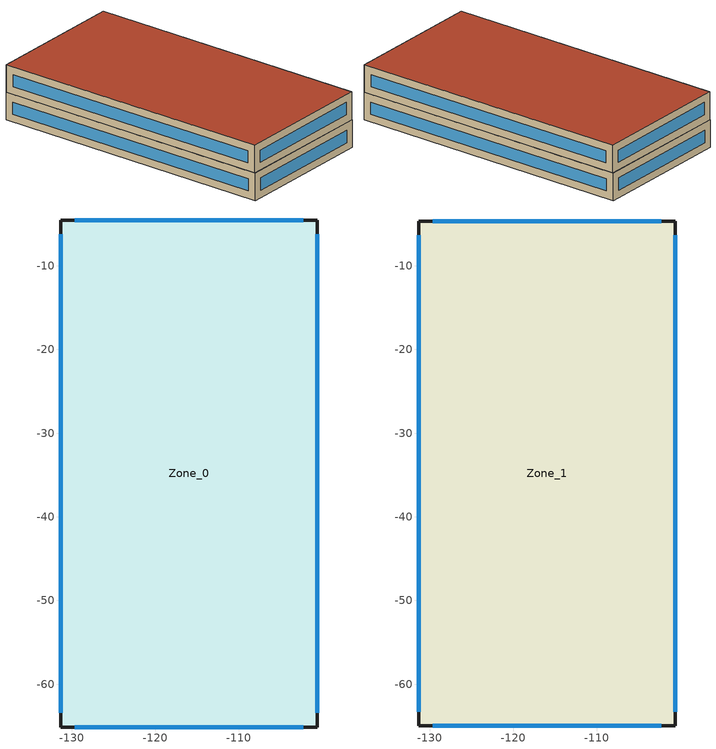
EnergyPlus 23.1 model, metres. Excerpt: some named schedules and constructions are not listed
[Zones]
Zone_0
 floor ground (Zone_0:f4UnderGroundSlabCF): -131.27,-65.12 -131.27,-4.53 -100.67,-4.53 -100.67,-65.12 z0
 wall outside (UVal_0.3_Mass): -131.27,-65.12 -100.67,-65.12 -100.67,-4.53 -131.27,-4.53 -131.27,-65.12 z0:5.9
 window (90.1-2019 Nonresidential CZ 0 Glazing (Operable)): -129.64,-65.12 -102.3,-65.12 / -102.3,-4.53 -129.64,-4.53 z1.63:4.27; -100.67,-63.42 -100.67,-6.23 / -131.27,-6.23 -131.27,-63.42 z1.7:4.2
 roof outside (300mmInsulation 200mmConcrete): -131.27,-65.12 -100.67,-65.12 -100.67,-4.53 -131.27,-4.53 z5.9
Zone_1
 floor outside (90.1-2019 Nonresidential CZ 0 Exterior Floor (Mass)): -131.27,-65 -131.27,-4.65 -100.67,-4.65 -100.67,-65 z5.9
 wall outside (UVal_0.3_Mass): -131.27,-65 -100.67,-65 -100.67,-4.65 -131.27,-4.65 -131.27,-65 z5.9:11.8
 window (90.1-2019 Nonresidential CZ 0 Glazing (Operable)): -129.64,-65 -102.3,-65 / -102.3,-4.65 -129.64,-4.65 z7.53:10.17; -100.67,-63.3 -100.67,-6.35 / -131.27,-6.35 -131.27,-63.3 z7.6:10.1
 roof outside (300mmInsulation 200mmConcrete): -131.27,-65 -100.67,-65 -100.67,-4.65 -131.27,-4.65 z11.8
[Schedule:Week:Daily]
HeatAvail_Zone_1_27; CoolAvail_Zone_1_27; HeatAvail_Zone_0_27; CoolAvail_Zone_0_27: 61eb703e-ba68-4476-b242-7aca2b58d384, bd321290-776a-4145-808b-b9ed94212fec, 2a20a6d1-6bf2-4c69-8e72-2852a7c680d5, b99651e5-f0ad-4677-b1f0-9cade0909013, b4bd31fb-b036-413d-ad1b-00456ee93f75, b542dc70-cec2-4388-81f3-8ea9387f3ec1, 5ed81004-3073-4894-9f03-edee56ca0e20, 61eb703e-ba68-4476-b242-7aca2b58d384, 61eb703e-ba68-4476-b242-7aca2b58d384, 61eb703e-ba68-4476-b242-7aca2b58d384, 61eb703e-ba68-4476-b242-7aca2b58d384, 61eb703e-ba68-4476-b242-7aca2b58d384
HeatAvail_Zone_1_28; CoolAvail_Zone_1_28; HeatAvail_Zone_0_28; CoolAvail_Zone_0_28: 4e0276cf-0a04-4d4f-8e1b-e5bc47686952, c80a1d77-e9e6-4f85-ad41-7fde9841e2b0, 5d2073b3-bb7a-4c82-b766-c02743edfbf0, 15db353d-363b-4907-84b4-de8cb969358c, 21402380-ec6d-4a93-a179-92bede108caf, dd32df04-1602-4787-8862-f33e5a6ba85a, 8fa65ca9-79cb-41e9-89a7-deac690d2b86, 4e0276cf-0a04-4d4f-8e1b-e5bc47686952, 4e0276cf-0a04-4d4f-8e1b-e5bc47686952, 4e0276cf-0a04-4d4f-8e1b-e5bc47686952, 4e0276cf-0a04-4d4f-8e1b-e5bc47686952, 4e0276cf-0a04-4d4f-8e1b-e5bc47686952
HeatAvail_Zone_1_29; CoolAvail_Zone_1_29; HeatAvail_Zone_0_29; CoolAvail_Zone_0_29: d4996f55-96a9-401e-a069-9bf75476e0a8, f37f16c7-4d32-41ef-ae1a-2b3de3924119, bf2b2adf-b3f1-46ff-af2e-c72aaca53aaa, c207538b-7d96-4b7f-afed-1dd1a49c9f91, 21402380-ec6d-4a93-a179-92bede108caf, 21402380-ec6d-4a93-a179-92bede108caf, 9b654ceb-1a6a-46b0-9826-c7e10c98ddd7, d4996f55-96a9-401e-a069-9bf75476e0a8, d4996f55-96a9-401e-a069-9bf75476e0a8, d4996f55-96a9-401e-a069-9bf75476e0a8, d4996f55-96a9-401e-a069-9bf75476e0a8, d4996f55-96a9-401e-a069-9bf75476e0a8
HeatAvail_Zone_1_30; CoolAvail_Zone_1_30; HeatAvail_Zone_0_30; CoolAvail_Zone_0_30: e964a4b4-f72e-4e9f-bea6-b927c97c43f4, fcbfbe47-baeb-4fc9-b309-3c46c3bc6882, bd2ee0ca-9951-4ca9-9f7a-3531d3999e0d, e9fef6dd-116b-4f7b-925d-33ab4039ae07, b957b231-34d5-41f6-a3ab-08984e9a21c3, f8caa7f3-c3f2-4d8f-8e5c-5d57dad3be00, 33bf9287-392d-499c-8aef-b5ccad8fccca, e964a4b4-f72e-4e9f-bea6-b927c97c43f4, e964a4b4-f72e-4e9f-bea6-b927c97c43f4, e964a4b4-f72e-4e9f-bea6-b927c97c43f4, e964a4b4-f72e-4e9f-bea6-b927c97c43f4, e964a4b4-f72e-4e9f-bea6-b927c97c43f4
HeatAvail_Zone_1_31; CoolAvail_Zone_1_31; HeatAvail_Zone_0_31; CoolAvail_Zone_0_31: 57eb1d5b-5625-446a-93a8-15856af84d9d, 55bcddce-a945-4e4e-9d5a-807dde3a2315, bf2b2adf-b3f1-46ff-af2e-c72aaca53aaa, 09e959b5-edf8-4c47-b280-a732e5c6ba5b, 7a06c47f-85d0-4e49-bcd9-c2a39db14cc6, 5ae2e937-79fb-4a6b-b94f-eab8d9d1ff1a, 3befc5e6-6de7-40d4-8527-3490174293f9, 57eb1d5b-5625-446a-93a8-15856af84d9d, 57eb1d5b-5625-446a-93a8-15856af84d9d, 57eb1d5b-5625-446a-93a8-15856af84d9d, 57eb1d5b-5625-446a-93a8-15856af84d9d, 57eb1d5b-5625-446a-93a8-15856af84d9d
HeatAvail_Zone_1_32; CoolAvail_Zone_1_32; HeatAvail_Zone_0_32; CoolAvail_Zone_0_32: 98c5eea1-8e8a-4aae-bb85-24c4411d351c, 96608906-7c0f-419a-b086-756c488ca5a5, 01e0783b-c237-4924-82a1-5411e6303ff0, 51a549bc-ce1d-46d9-b8e1-c8ed39e9fc75, f33051d5-4982-41c3-a60f-1572f37f5c0e, 58f06d4c-562e-4327-b5b2-93a20e3b36b7, b13ff6ad-8f39-4a31-9bff-116252badaf2, 98c5eea1-8e8a-4aae-bb85-24c4411d351c, 98c5eea1-8e8a-4aae-bb85-24c4411d351c, 98c5eea1-8e8a-4aae-bb85-24c4411d351c, 98c5eea1-8e8a-4aae-bb85-24c4411d351c, 98c5eea1-8e8a-4aae-bb85-24c4411d351c
HeatAvail_Zone_1_33; CoolAvail_Zone_1_33; HeatAvail_Zone_0_33; CoolAvail_Zone_0_33: 5a4522f0-d768-4ba0-97a9-4046c3ac5d51, f6b7643f-c308-4743-bb4a-367418f5a1c6, 2c25fa31-202b-4200-b15a-e790937c05ec, 3d213b30-876d-42e3-8247-14a70b7affd5, ce5afc14-a98d-489e-8385-a35b56f61f49, 1c587b25-58a2-4868-b619-0818697bcaa1, 7643bdce-3c05-4625-aabe-c2e98b44c865, 5a4522f0-d768-4ba0-97a9-4046c3ac5d51, 5a4522f0-d768-4ba0-97a9-4046c3ac5d51, 5a4522f0-d768-4ba0-97a9-4046c3ac5d51, 5a4522f0-d768-4ba0-97a9-4046c3ac5d51, 5a4522f0-d768-4ba0-97a9-4046c3ac5d51
HeatAvail_Zone_1_34; CoolAvail_Zone_1_34; HeatAvail_Zone_0_34; CoolAvail_Zone_0_34: 4cf22649-a576-4af7-9c93-67e15cba2ebe, bbb9bf22-e913-4b60-8650-82f15c70af02, 794bae74-e3f3-46e0-931d-fca1b2594fbb, cd8921c3-8c6f-417e-83ae-6275c23e836f, 41441b26-41ec-44b7-a38e-d540f7367a5a, 768b0498-096a-479c-a6d7-219bb64c307e, f252ec94-9bbf-4b0d-9782-182c53e0c04d, 4cf22649-a576-4af7-9c93-67e15cba2ebe, 4cf22649-a576-4af7-9c93-67e15cba2ebe, 4cf22649-a576-4af7-9c93-67e15cba2ebe, 4cf22649-a576-4af7-9c93-67e15cba2ebe, 4cf22649-a576-4af7-9c93-67e15cba2ebe
HeatAvail_Zone_1_35; CoolAvail_Zone_1_35; HeatAvail_Zone_0_35; CoolAvail_Zone_0_35: b3190440-0623-4695-91c6-ea6b5a2b476e, d3d2d1b0-6cad-43bd-9d53-555fc7186c35, 2bfef593-cc67-4360-a8e1-b212a5fcf0d6, dc56419f-8625-4894-80b4-0ff1fa7b8d04, fb58b784-c9dd-476b-92af-e69870520bf6, 366f4317-96c3-40a7-93ef-789c86028159, e5e942c0-7a8d-4ddc-9951-f31947efbea3, b3190440-0623-4695-91c6-ea6b5a2b476e, b3190440-0623-4695-91c6-ea6b5a2b476e, b3190440-0623-4695-91c6-ea6b5a2b476e, b3190440-0623-4695-91c6-ea6b5a2b476e, b3190440-0623-4695-91c6-ea6b5a2b476e
HeatAvail_Zone_1_36; CoolAvail_Zone_1_36; HeatAvail_Zone_0_36; CoolAvail_Zone_0_36: 2e78ff08-6e77-4f41-921c-54f459a4565e, ab2db9b1-854e-42ae-9ced-80de62c95d57, c28ae7f2-4b30-4f3d-87a7-4192bb0f953d, 100b8d54-6514-48f0-ac46-53e1f247d1bc, 2aced588-1085-42bf-a969-373743a0d1b4, 12fc0138-340c-49c9-abaf-287b935eebf6, 864342ad-9712-4c52-9cc7-e664fff0525f, 2e78ff08-6e77-4f41-921c-54f459a4565e, 2e78ff08-6e77-4f41-921c-54f459a4565e, 2e78ff08-6e77-4f41-921c-54f459a4565e, 2e78ff08-6e77-4f41-921c-54f459a4565e, 2e78ff08-6e77-4f41-921c-54f459a4565e
HeatAvail_Zone_1_37; CoolAvail_Zone_1_37; HeatAvail_Zone_0_37; CoolAvail_Zone_0_37: 21402380-ec6d-4a93-a179-92bede108caf, 9985aa22-0f66-4f15-8a65-5ba73851394a, bbb5c578-f72b-4cbc-bda8-bb3078425874, 904ba7f9-9acd-4d9e-943e-ac2c074a8623, fbdbb4f2-6984-467c-b647-7f0534431a4f, b276e8d3-7640-4793-87c6-218ec294c8d2, c0ff18aa-600c-4e77-bf0b-9d67c9607b88, 21402380-ec6d-4a93-a179-92bede108caf, 21402380-ec6d-4a93-a179-92bede108caf, 21402380-ec6d-4a93-a179-92bede108caf, 21402380-ec6d-4a93-a179-92bede108caf, 21402380-ec6d-4a93-a179-92bede108caf
HeatAvail_Zone_1_38; CoolAvail_Zone_1_38; HeatAvail_Zone_0_38; CoolAvail_Zone_0_38: e55a0ef5-649e-4018-b8e1-0e664b4208bb, 473fe0dc-9beb-4563-81c4-cb3931be4d99, 2e78ff08-6e77-4f41-921c-54f459a4565e, e800ab94-41ca-4843-8682-11d0254337b8, b430d3b8-3f48-4a70-8854-912762d77345, 70582ae5-3a75-4a06-98bd-b6f1dbc82521, 54c82da6-d05a-40e2-8e15-be584824188b, e55a0ef5-649e-4018-b8e1-0e664b4208bb, e55a0ef5-649e-4018-b8e1-0e664b4208bb, e55a0ef5-649e-4018-b8e1-0e664b4208bb, e55a0ef5-649e-4018-b8e1-0e664b4208bb, e55a0ef5-649e-4018-b8e1-0e664b4208bb
HeatAvail_Zone_1_39; CoolAvail_Zone_1_39; HeatAvail_Zone_0_39; CoolAvail_Zone_0_39: edb89f22-f56e-41fb-9b1b-39b4056765c8, 48a7427f-091c-4e65-ad20-3b6155b5cad2, 3a9d01d8-0dac-435d-a1d0-b9258e12163a, d2a72b9d-6a86-4081-a162-f4bfc0fab163, be2f08ca-9561-4d11-8f4a-b038ee36f49b, 9ef0cc92-5acf-4828-b2b3-48fdc39b10d2, 21402380-ec6d-4a93-a179-92bede108caf, edb89f22-f56e-41fb-9b1b-39b4056765c8, edb89f22-f56e-41fb-9b1b-39b4056765c8, edb89f22-f56e-41fb-9b1b-39b4056765c8, edb89f22-f56e-41fb-9b1b-39b4056765c8, edb89f22-f56e-41fb-9b1b-39b4056765c8
HeatAvail_Zone_1_40; CoolAvail_Zone_1_40; HeatAvail_Zone_0_40; CoolAvail_Zone_0_40: c207538b-7d96-4b7f-afed-1dd1a49c9f91, 8970c9bc-c46c-4ec2-aa4e-dadec61fc3e8, 8cd002ff-2bc0-4769-889c-d668130110fe, 10c1e672-82b0-4129-8b3c-b0bb2ea08015, 914434ba-90ba-4b04-8940-6135f24385bf, b10fd94b-cbc7-4486-a20e-5c20f764dac3, 882993c9-91d7-4b35-832d-2718ccfc2a43, c207538b-7d96-4b7f-afed-1dd1a49c9f91, c207538b-7d96-4b7f-afed-1dd1a49c9f91, c207538b-7d96-4b7f-afed-1dd1a49c9f91, c207538b-7d96-4b7f-afed-1dd1a49c9f91, c207538b-7d96-4b7f-afed-1dd1a49c9f91
HeatAvail_Zone_1_41; CoolAvail_Zone_1_41; HeatAvail_Zone_0_41; CoolAvail_Zone_0_41: f0e7eb00-018a-474d-b699-e0d838862a9c, 93a79fb7-2eca-453a-9d53-4596bc30972a, 73a55610-4c1c-4e56-b6c6-603c2587f62c, 5205fec3-35c0-4219-9b1d-b85c2a52c54e, 315ce8cd-3fbe-4512-be36-7eff74451ffa, cc64e9f4-1ce0-4930-94e2-ed0a9d693ff6, 40ee67a2-5969-4ac8-9a8e-aa0d61b5607a, f0e7eb00-018a-474d-b699-e0d838862a9c, f0e7eb00-018a-474d-b699-e0d838862a9c, f0e7eb00-018a-474d-b699-e0d838862a9c, f0e7eb00-018a-474d-b699-e0d838862a9c, f0e7eb00-018a-474d-b699-e0d838862a9c
HeatAvail_Zone_1_42; CoolAvail_Zone_1_42; HeatAvail_Zone_0_42; CoolAvail_Zone_0_42: 2ea882e4-9047-4056-9189-79544c313fbc, a1e2a58f-a81b-466f-b53e-054a5e801ed8, d312d216-0233-416f-94e9-8d18ee355cbd, 12202751-4722-4a76-a244-2994a9a29e0c, 93b553fc-4ec8-4c57-af31-06cca7d7059d, 2b61e627-f4b0-4b9e-9b9c-a6074be494b4, d29a925e-ad71-4281-bf23-f2fd26fad84c, 2ea882e4-9047-4056-9189-79544c313fbc, 2ea882e4-9047-4056-9189-79544c313fbc, 2ea882e4-9047-4056-9189-79544c313fbc, 2ea882e4-9047-4056-9189-79544c313fbc, 2ea882e4-9047-4056-9189-79544c313fbc
HeatAvail_Zone_1_43; CoolAvail_Zone_1_43; HeatAvail_Zone_0_43; CoolAvail_Zone_0_43: 1d3aeee5-b372-4d42-a4d3-c6428566e2b3, e9b9ef89-53a5-4907-82ef-accec19a9927, b0b28c0d-a36c-4427-8afd-8931b32ebfd7, 8a1dabed-5d79-4a62-95b6-c706619cf0ad, d447d4c4-9c9a-46da-b4e7-319fb278ab8f, c943ef9b-0311-461d-b8b8-68f78f947bd8, 8cb71574-5f2a-4c51-a77f-81b23741a8af, 1d3aeee5-b372-4d42-a4d3-c6428566e2b3, 1d3aeee5-b372-4d42-a4d3-c6428566e2b3, 1d3aeee5-b372-4d42-a4d3-c6428566e2b3, 1d3aeee5-b372-4d42-a4d3-c6428566e2b3, 1d3aeee5-b372-4d42-a4d3-c6428566e2b3
HeatAvail_Zone_1_44; CoolAvail_Zone_1_44; HeatAvail_Zone_0_44; CoolAvail_Zone_0_44: 66471b44-6c45-4d8f-b46b-f2aa9f75e2bb, cf54764f-7d11-447f-95cf-782e85ac78d1, 17ed3e00-c493-49aa-aab3-252cd2f400a8, f1a0ee35-a30a-4707-9957-27eebe8201e9, 45832986-1273-439b-80fd-109526cae3e9, d491ce68-22bb-4626-9b2a-1b9de6f00bdd, 17ab4d8b-cd04-4d62-9cb2-02a73960344a, 66471b44-6c45-4d8f-b46b-f2aa9f75e2bb, 66471b44-6c45-4d8f-b46b-f2aa9f75e2bb, 66471b44-6c45-4d8f-b46b-f2aa9f75e2bb, 66471b44-6c45-4d8f-b46b-f2aa9f75e2bb, 66471b44-6c45-4d8f-b46b-f2aa9f75e2bb
HeatAvail_Zone_1_45; CoolAvail_Zone_1_45; HeatAvail_Zone_0_45; CoolAvail_Zone_0_45: 94944fd0-a66a-443a-b4c8-c876c93b0612, fcbfbe47-baeb-4fc9-b309-3c46c3bc6882, 8d298806-656d-44ce-8061-c631681bca3e, 3e4875e7-699f-42a2-911b-51a7c48737f3, 3a9d01d8-0dac-435d-a1d0-b9258e12163a, d0eef5d9-5406-4dd1-a10a-297409097913, 94944fd0-a66a-443a-b4c8-c876c93b0612, 94944fd0-a66a-443a-b4c8-c876c93b0612, 94944fd0-a66a-443a-b4c8-c876c93b0612, 94944fd0-a66a-443a-b4c8-c876c93b0612, 94944fd0-a66a-443a-b4c8-c876c93b0612, 94944fd0-a66a-443a-b4c8-c876c93b0612
HeatAvail_Zone_1_46; CoolAvail_Zone_1_46; HeatAvail_Zone_0_46; CoolAvail_Zone_0_46: ecd94be8-1e13-4a4a-8782-91b3ba921145, a1e2a58f-a81b-466f-b53e-054a5e801ed8, 89170863-b1a2-4261-b257-5bf6cf8d7db6, 9816c449-5369-42cf-97f9-d312b9e8a208, 4c21dd84-0ede-48a4-8c54-8d2728c300de, f35eef9e-fa1d-479e-a141-d53360da748a, a5213d72-2475-44ce-a41d-c89cadbd13ae, ecd94be8-1e13-4a4a-8782-91b3ba921145, ecd94be8-1e13-4a4a-8782-91b3ba921145, ecd94be8-1e13-4a4a-8782-91b3ba921145, ecd94be8-1e13-4a4a-8782-91b3ba921145, ecd94be8-1e13-4a4a-8782-91b3ba921145
HeatAvail_Zone_1_47; CoolAvail_Zone_1_47; HeatAvail_Zone_0_47; CoolAvail_Zone_0_47: 7d30a0e9-a3ad-4cb3-b1ef-ee7cced0eb13, 2bb297b9-4ce7-4a5b-8407-2d50eb3447c4, 6295c6f8-00e0-4dd0-9144-7052bff5e8a6, 1934ac0d-595e-4095-8535-78a1f1dffa92, a3178625-a602-4344-85c7-20871c9c8f16, f266b7e2-9fae-4741-8731-fd3593ed91bb, ec4d63a1-34b6-4f05-810c-bfb1e5f31a87, 7d30a0e9-a3ad-4cb3-b1ef-ee7cced0eb13, 7d30a0e9-a3ad-4cb3-b1ef-ee7cced0eb13, 7d30a0e9-a3ad-4cb3-b1ef-ee7cced0eb13, 7d30a0e9-a3ad-4cb3-b1ef-ee7cced0eb13, 7d30a0e9-a3ad-4cb3-b1ef-ee7cced0eb13
HeatAvail_Zone_1_48; CoolAvail_Zone_1_48; HeatAvail_Zone_0_48; CoolAvail_Zone_0_48: 2aa70bff-2909-447c-9695-63a1984282a1, 43dd6c7e-4145-48e5-871a-a7ed43038017, 1b194081-b675-498c-9c91-650b6491ad6a, 1ae9363f-62fd-4115-a0fc-bc82b011dd7e, 384ee710-1e99-4cbe-a022-9ffd38480db7, a2838269-f910-4373-b422-53eccdba6ecb, 8bc5cc83-2271-41b3-9e03-3d731cecd335, 2aa70bff-2909-447c-9695-63a1984282a1, 2aa70bff-2909-447c-9695-63a1984282a1, 2aa70bff-2909-447c-9695-63a1984282a1, 2aa70bff-2909-447c-9695-63a1984282a1, 2aa70bff-2909-447c-9695-63a1984282a1
HeatAvail_Zone_1_49; CoolAvail_Zone_1_49; HeatAvail_Zone_0_49; CoolAvail_Zone_0_49: 31c7ca25-b936-4cbd-a7f6-5fa944a6810c, a52f1572-6acc-4ebb-9af5-f68a33eee5c0, c1bde433-e0bf-429d-b453-de20bdc46dd7, 057e8af3-e796-42dc-8dde-085d98c76f51, 31926f47-f94b-4361-b14f-7d9f89a780ba, 5f919b1b-17c3-47d3-aacd-f9838e9e2ab1, 05603df4-648c-4412-82e9-a19ea34dbe16, 31c7ca25-b936-4cbd-a7f6-5fa944a6810c, 31c7ca25-b936-4cbd-a7f6-5fa944a6810c, 31c7ca25-b936-4cbd-a7f6-5fa944a6810c, 31c7ca25-b936-4cbd-a7f6-5fa944a6810c, 31c7ca25-b936-4cbd-a7f6-5fa944a6810c
HeatAvail_Zone_1_50; CoolAvail_Zone_1_50; HeatAvail_Zone_0_50; CoolAvail_Zone_0_50: be4e106f-d53b-440e-9316-30b010413477, 8cd002ff-2bc0-4769-889c-d668130110fe, 6e9ddf68-eb8a-4fff-8162-6ac70cec7ccb, 1e392175-3d7a-4bb2-92ef-63849a1a0673, 1be587fc-7ced-48a2-af97-e34a9269794d, e91bc6d7-9102-4c2e-a5c1-6102553c0a72, bd1e94ba-2aa9-48da-8ac3-ac6fd8a21787, be4e106f-d53b-440e-9316-30b010413477, be4e106f-d53b-440e-9316-30b010413477, be4e106f-d53b-440e-9316-30b010413477, be4e106f-d53b-440e-9316-30b010413477, be4e106f-d53b-440e-9316-30b010413477
HeatAvail_Zone_1_51; CoolAvail_Zone_1_51; HeatAvail_Zone_0_51; CoolAvail_Zone_0_51: 3c0c3aa7-e9f7-47d2-869b-5d17a47c10e8, 7e1cf8b0-8f8b-4207-a1d7-bb3dc08710eb, b4c35fe1-fd44-419f-b841-2dd7f6e1002b, c43ec9a7-1864-4ac8-bc7d-8a1948553f00, be9537a3-1d78-4e9b-a71a-40225f6801d8, 0bfca676-454d-43e8-a325-d6403f6a3fcc, 5ae2e937-79fb-4a6b-b94f-eab8d9d1ff1a, 3c0c3aa7-e9f7-47d2-869b-5d17a47c10e8, 3c0c3aa7-e9f7-47d2-869b-5d17a47c10e8, 3c0c3aa7-e9f7-47d2-869b-5d17a47c10e8, 3c0c3aa7-e9f7-47d2-869b-5d17a47c10e8, 3c0c3aa7-e9f7-47d2-869b-5d17a47c10e8
HeatAvail_Zone_1_52; CoolAvail_Zone_1_52; HeatAvail_Zone_0_52; CoolAvail_Zone_0_52: 1ac9be14-9e29-4125-96f4-b1820fadcb10, 1ac9be14-9e29-4125-96f4-b1820fadcb10, 1ac9be14-9e29-4125-96f4-b1820fadcb10, 1ac9be14-9e29-4125-96f4-b1820fadcb10, 1ac9be14-9e29-4125-96f4-b1820fadcb10, 1ac9be14-9e29-4125-96f4-b1820fadcb10, 1ac9be14-9e29-4125-96f4-b1820fadcb10, 1ac9be14-9e29-4125-96f4-b1820fadcb10, 1ac9be14-9e29-4125-96f4-b1820fadcb10, 1ac9be14-9e29-4125-96f4-b1820fadcb10, 1ac9be14-9e29-4125-96f4-b1820fadcb10, 1ac9be14-9e29-4125-96f4-b1820fadcb10
CoolAvail_Zone_1_0; HeatAvail_Zone_0_0; CoolAvail_Zone_0_0: 94326b0b-e753-46ec-8587-d5071d3102f8, b276e8d3-7640-4793-87c6-218ec294c8d2, 36c5cbdc-915c-488c-9dc5-a3098ac12a2a, c5201b0a-d148-443d-b617-7115ebed8b0b, 092fffa2-b55e-4390-93ac-90ff192ae282, 9bf174c9-b2b7-47db-8b1d-9e0f970024cb, f0ed122c-6aa8-4481-a1d4-cc2a37238b6c, 94326b0b-e753-46ec-8587-d5071d3102f8, 94326b0b-e753-46ec-8587-d5071d3102f8, 94326b0b-e753-46ec-8587-d5071d3102f8, 94326b0b-e753-46ec-8587-d5071d3102f8, 94326b0b-e753-46ec-8587-d5071d3102f8
CoolAvail_Zone_1_1; HeatAvail_Zone_0_1; CoolAvail_Zone_0_1: 2bfef593-cc67-4360-a8e1-b212a5fcf0d6, 4b271065-3acd-4083-bb09-3c1aec65a236, f88ce56c-c6a9-4a01-b05c-d64a6f0bf401, 7bc8e15e-6da3-4164-b646-c4ecd8421dd7, 8c54acc2-ee44-4a92-a93c-15159af0c353, de1658ab-5617-4bad-af55-209c5b47bbb2, f35197d8-9899-4cfd-85e7-bf3f30e201c3, 2bfef593-cc67-4360-a8e1-b212a5fcf0d6, 2bfef593-cc67-4360-a8e1-b212a5fcf0d6, 2bfef593-cc67-4360-a8e1-b212a5fcf0d6, 2bfef593-cc67-4360-a8e1-b212a5fcf0d6, 2bfef593-cc67-4360-a8e1-b212a5fcf0d6
CoolAvail_Zone_1_2; HeatAvail_Zone_0_2; CoolAvail_Zone_0_2: 2fc3ba6b-a806-4cf9-b4d7-eb745a412891, dbb1fa8a-bb68-43c7-886d-6a87807f957c, 8c54acc2-ee44-4a92-a93c-15159af0c353, 7865c541-41a7-463a-bcc4-17295951c790, b276e8d3-7640-4793-87c6-218ec294c8d2, 46b70222-fa77-4829-a1ba-607d09006c20, ff0ae93f-c5e8-42b6-8326-70b6d5a49845, 2fc3ba6b-a806-4cf9-b4d7-eb745a412891, 2fc3ba6b-a806-4cf9-b4d7-eb745a412891, 2fc3ba6b-a806-4cf9-b4d7-eb745a412891, 2fc3ba6b-a806-4cf9-b4d7-eb745a412891, 2fc3ba6b-a806-4cf9-b4d7-eb745a412891
CoolAvail_Zone_1_3; HeatAvail_Zone_0_3; CoolAvail_Zone_0_3: e5a4cae0-e69d-494c-934d-ac1e48f96493, aafab244-cc3d-4434-9048-e0e7d17e2167, 147a6e2e-91fc-4257-be5a-1dc1785a8981, 7a788d43-8587-4e0c-8753-1b0f6dcd52a8, 717b94a2-922d-47ad-b49e-75063daf0509, 94326b0b-e753-46ec-8587-d5071d3102f8, d19e05ab-0364-43a1-90a1-881fdc209ba2, e5a4cae0-e69d-494c-934d-ac1e48f96493, e5a4cae0-e69d-494c-934d-ac1e48f96493, e5a4cae0-e69d-494c-934d-ac1e48f96493, e5a4cae0-e69d-494c-934d-ac1e48f96493, e5a4cae0-e69d-494c-934d-ac1e48f96493
CoolAvail_Zone_1_4; HeatAvail_Zone_0_4; CoolAvail_Zone_0_4: 8de62a03-6a5b-48a9-965d-5705f068b7a5, 9a8605db-632c-4a51-8347-54c6ec2c458c, 54838944-3d61-4fd4-80f1-3ff8ad5851f9, 671c19c0-654e-495f-bac0-32696213b095, 25c2332f-2f92-4f69-a1b7-bad2323be407, 38070448-863c-4cde-a217-3b15a8f005f2, 9a8605db-632c-4a51-8347-54c6ec2c458c, 8de62a03-6a5b-48a9-965d-5705f068b7a5, 8de62a03-6a5b-48a9-965d-5705f068b7a5, 8de62a03-6a5b-48a9-965d-5705f068b7a5, 8de62a03-6a5b-48a9-965d-5705f068b7a5, 8de62a03-6a5b-48a9-965d-5705f068b7a5
CoolAvail_Zone_1_5; HeatAvail_Zone_0_5; CoolAvail_Zone_0_5: 5891fbc1-9382-4c82-8ced-c68a6f928bb3, 1bba5472-b911-4c60-8450-22d6440c14f4, f3c4cf78-a423-46c2-87a7-15901a585342, f7451280-f8c4-4f12-9644-ffe445ac431d, 5119eb40-56a0-4cc4-a684-8aa4abddc486, 63f1ddc5-0509-4089-b1d0-3145cdccac99, 591a6e95-40e5-46ff-8732-f3c38e13c433, 5891fbc1-9382-4c82-8ced-c68a6f928bb3, 5891fbc1-9382-4c82-8ced-c68a6f928bb3, 5891fbc1-9382-4c82-8ced-c68a6f928bb3, 5891fbc1-9382-4c82-8ced-c68a6f928bb3, 5891fbc1-9382-4c82-8ced-c68a6f928bb3
CoolAvail_Zone_1_6; HeatAvail_Zone_0_6; CoolAvail_Zone_0_6: 1439b080-0b36-461f-9105-4295e44a8e19, 2100ba9d-fed6-4885-b71b-332eea0f5549, 17f930c9-088f-448e-902f-6c67dbfdd32a, 3a72e345-445f-47f5-829a-3cc90157ce4c, 5a99473d-12dd-44a8-8c30-06f4b05756a6, a25bc609-20ee-4651-8b65-7bfa1d922268, fb58b784-c9dd-476b-92af-e69870520bf6, 1439b080-0b36-461f-9105-4295e44a8e19, 1439b080-0b36-461f-9105-4295e44a8e19, 1439b080-0b36-461f-9105-4295e44a8e19, 1439b080-0b36-461f-9105-4295e44a8e19, 1439b080-0b36-461f-9105-4295e44a8e19
CoolAvail_Zone_1_7; HeatAvail_Zone_0_7; CoolAvail_Zone_0_7: 0fa2107d-ff90-49b1-a128-bc3f4d9f47a8, ae88acf3-61b7-4b46-ba1d-c424c4df183f, 392fe133-efca-43ee-82f4-57d9f76705f5, 5ef73e36-9413-4e5f-9709-f86856769791, 0be3cceb-b31b-4422-8862-3201f527820e, 4ae7c964-8863-4222-a4be-df06ad91d6b2, 1fa278f4-ae2e-4659-b47f-b0ac0bd74f61, 0fa2107d-ff90-49b1-a128-bc3f4d9f47a8, 0fa2107d-ff90-49b1-a128-bc3f4d9f47a8, 0fa2107d-ff90-49b1-a128-bc3f4d9f47a8, 0fa2107d-ff90-49b1-a128-bc3f4d9f47a8, 0fa2107d-ff90-49b1-a128-bc3f4d9f47a8
CoolAvail_Zone_1_8; HeatAvail_Zone_0_8; CoolAvail_Zone_0_8: 4ff83825-a548-4c3f-b2dc-e622ef0bc700, 37a11092-30a9-4b1e-b826-106bc6bdf452, a88d9473-dc1f-458f-898d-2562cd0cafca, bb6c79a2-c81c-470d-8054-4dd282d43851, a179b2f3-22c1-417d-b5ea-3338ed9e3c62, 973d66d8-9fc1-4f49-adbd-6d00754f1a1c, fcbfbe47-baeb-4fc9-b309-3c46c3bc6882, 4ff83825-a548-4c3f-b2dc-e622ef0bc700, 4ff83825-a548-4c3f-b2dc-e622ef0bc700, 4ff83825-a548-4c3f-b2dc-e622ef0bc700, 4ff83825-a548-4c3f-b2dc-e622ef0bc700, 4ff83825-a548-4c3f-b2dc-e622ef0bc700
CoolAvail_Zone_1_9; HeatAvail_Zone_0_9; CoolAvail_Zone_0_9: b9e14943-dd6d-4a76-9e37-1bdb2f623179, 7effa035-0a75-4764-8af9-d9ec3c7cd467, fcbfbe47-baeb-4fc9-b309-3c46c3bc6882, c4a06672-bc92-42d2-ad50-8100f76e485f, 13b70014-b4c7-4590-a625-9b465b0c848b, 36c19ae7-73fd-4e9a-ac0d-5d58dc330560, 29e6f4ac-8990-40ad-9fae-0fbe2fef074c, b9e14943-dd6d-4a76-9e37-1bdb2f623179, b9e14943-dd6d-4a76-9e37-1bdb2f623179, b9e14943-dd6d-4a76-9e37-1bdb2f623179, b9e14943-dd6d-4a76-9e37-1bdb2f623179, b9e14943-dd6d-4a76-9e37-1bdb2f623179
CoolAvail_Zone_1_10; HeatAvail_Zone_0_10; CoolAvail_Zone_0_10: 4a155135-99ae-44f0-b6b2-6d20b58f0e98, fcbfbe47-baeb-4fc9-b309-3c46c3bc6882, 29db2e23-ce46-4bc9-a032-d69e88dcf811, 9b5b691b-4be3-416a-9210-fc0989cd35d7, b4074b59-447f-4a81-a37b-eb977bb2d080, c627f348-fc5e-4044-84af-3390c70a03c0, 950672b2-bd5f-41f3-9ff8-fe8acfdd7aa4, 4a155135-99ae-44f0-b6b2-6d20b58f0e98, 4a155135-99ae-44f0-b6b2-6d20b58f0e98, 4a155135-99ae-44f0-b6b2-6d20b58f0e98, 4a155135-99ae-44f0-b6b2-6d20b58f0e98, 4a155135-99ae-44f0-b6b2-6d20b58f0e98
CoolAvail_Zone_1_11; HeatAvail_Zone_0_11; CoolAvail_Zone_0_11: fcbfbe47-baeb-4fc9-b309-3c46c3bc6882, 2c5a9473-ce2c-4559-af04-598747bd4858, 48d3d014-4003-414c-8eda-45559037cdf9, a67301e1-9cf6-4fe2-bb83-2e20da2df590, f8219b60-ce65-4b21-a550-994231b682d6, 042cfff4-534c-4e96-83b3-1d5af4c3fc2b, b0819b12-4192-4b10-b5c4-d1d051452248, fcbfbe47-baeb-4fc9-b309-3c46c3bc6882, fcbfbe47-baeb-4fc9-b309-3c46c3bc6882, fcbfbe47-baeb-4fc9-b309-3c46c3bc6882, fcbfbe47-baeb-4fc9-b309-3c46c3bc6882, fcbfbe47-baeb-4fc9-b309-3c46c3bc6882
CoolAvail_Zone_1_12; HeatAvail_Zone_0_12; CoolAvail_Zone_0_12: 4574fc6c-8409-4d75-a1c3-40d55a5a6039, 33e262f6-b64c-4fab-b831-f4565201c281, f972da9c-461f-423a-af52-ebffe857dfde, 4718004a-33f3-414c-a823-7176aef64cfe, 7a82904b-db9d-46fd-b31f-40c74168cebe, 2ecd9341-f28f-4c41-90a7-30b48b51657f, fb399bd9-564e-4081-b034-4adfb8d9aa13, 4574fc6c-8409-4d75-a1c3-40d55a5a6039, 4574fc6c-8409-4d75-a1c3-40d55a5a6039, 4574fc6c-8409-4d75-a1c3-40d55a5a6039, 4574fc6c-8409-4d75-a1c3-40d55a5a6039, 4574fc6c-8409-4d75-a1c3-40d55a5a6039
CoolAvail_Zone_1_13; HeatAvail_Zone_0_13; CoolAvail_Zone_0_13: 170e0941-8498-4003-9e69-ca96a169aba0, 3d430eae-8ccd-4b28-bdf1-72b096c1cd03, e43be171-2665-450e-bb5d-c0dec6c536d5, 723db8bf-a2ab-49c4-9b2c-28c365e0f04e, 7ced9fac-55b1-4a6b-8974-de4dd4a4c4d9, 8fb087a4-8b4e-4b02-b6cb-ea4036deb5dd, dec22c12-a087-4f9e-ae2f-3eab239de7e1, 170e0941-8498-4003-9e69-ca96a169aba0, 170e0941-8498-4003-9e69-ca96a169aba0, 170e0941-8498-4003-9e69-ca96a169aba0, 170e0941-8498-4003-9e69-ca96a169aba0, 170e0941-8498-4003-9e69-ca96a169aba0
CoolAvail_Zone_1_14; HeatAvail_Zone_0_14; CoolAvail_Zone_0_14: 2f1763a6-4a6d-434f-a52e-4c58688747b0, 7b451637-1992-4db0-8716-d876325bd2b4, 51a4f698-d929-4743-b50a-b4a4ca068962, cb2f419b-adbe-44cd-be38-96b18077e22a, 9fd69932-6fd1-4f70-b2cc-64b68b0158b0, fc319cb4-87d1-40bc-a5b8-70c2b7c7418f, 150c854a-a6e5-4fb0-a005-40cc77592f1c, 2f1763a6-4a6d-434f-a52e-4c58688747b0, 2f1763a6-4a6d-434f-a52e-4c58688747b0, 2f1763a6-4a6d-434f-a52e-4c58688747b0, 2f1763a6-4a6d-434f-a52e-4c58688747b0, 2f1763a6-4a6d-434f-a52e-4c58688747b0
CoolAvail_Zone_1_15; HeatAvail_Zone_0_15; CoolAvail_Zone_0_15: cff02971-6f2d-49c9-a30d-56005ab2110b, 072ec272-e004-4921-a49c-dd2e95a3f717, 1a38e8af-dded-4012-8f70-118d08704009, 8e51657b-694b-4b19-b95b-26eed582a6b3, 62366983-bcaa-415b-a3af-86d6ff915b84, f2ca1fd9-2f5d-4e1f-80ce-c942eb044611, 71439fa3-dbe9-4d9e-a407-c3f13f1ec373, cff02971-6f2d-49c9-a30d-56005ab2110b, cff02971-6f2d-49c9-a30d-56005ab2110b, cff02971-6f2d-49c9-a30d-56005ab2110b, cff02971-6f2d-49c9-a30d-56005ab2110b, cff02971-6f2d-49c9-a30d-56005ab2110b
CoolAvail_Zone_1_16; HeatAvail_Zone_0_16; CoolAvail_Zone_0_16: a7a0db01-f2be-438a-a567-a1237ff6ed01, 80481f41-ed8b-484c-8226-22b0beb6697e, 5c436550-9760-4d00-befd-1c05a93c8618, d7390004-e366-4a99-86ad-01393aba1f43, 08f8807f-3d59-4632-b844-3761c02aa0dc, b8db7871-ab72-4769-afb0-3af7deb14f3a, 916a75b3-45e0-4e1b-aba9-a096b23bb994, a7a0db01-f2be-438a-a567-a1237ff6ed01, a7a0db01-f2be-438a-a567-a1237ff6ed01, a7a0db01-f2be-438a-a567-a1237ff6ed01, a7a0db01-f2be-438a-a567-a1237ff6ed01, a7a0db01-f2be-438a-a567-a1237ff6ed01
CoolAvail_Zone_1_17; HeatAvail_Zone_0_17; CoolAvail_Zone_0_17: 1d990789-8d3c-475f-a942-7f26d829ad46, f03c36e7-7187-4a0f-9a44-3e652654c420, 8e88d644-4263-406d-85e2-914cdd7bdf29, 21402380-ec6d-4a93-a179-92bede108caf, e4520d32-4cf0-41ce-a492-f0f8dd503176, 69a75157-b1a6-4c3d-b552-440a7c701223, e58b29f6-e3c9-444e-b085-ea282b1b3f7c, 1d990789-8d3c-475f-a942-7f26d829ad46, 1d990789-8d3c-475f-a942-7f26d829ad46, 1d990789-8d3c-475f-a942-7f26d829ad46, 1d990789-8d3c-475f-a942-7f26d829ad46, 1d990789-8d3c-475f-a942-7f26d829ad46
CoolAvail_Zone_1_18; HeatAvail_Zone_0_18; CoolAvail_Zone_0_18: c54aca93-d823-4121-bb35-713edbb8a5dc, 15c82e95-de0e-4c6c-ac40-5e0077b455ea, 939f1de9-2b05-4555-a91d-30511df1464a, c54aca93-d823-4121-bb35-713edbb8a5dc, 45958caa-04da-45d8-9580-b849571baec0, 1641b7ac-ad47-4399-a06b-8410761371a4, 5a5a397b-3d11-4142-a827-b2fe9cf8cf3a, c54aca93-d823-4121-bb35-713edbb8a5dc, c54aca93-d823-4121-bb35-713edbb8a5dc, c54aca93-d823-4121-bb35-713edbb8a5dc, c54aca93-d823-4121-bb35-713edbb8a5dc, c54aca93-d823-4121-bb35-713edbb8a5dc
CoolAvail_Zone_1_19; HeatAvail_Zone_0_19; CoolAvail_Zone_0_19: dbd6431c-be1a-44ea-89b4-985bec522dd6, f76ca8a3-006e-4138-9ac4-4c715806e769, 9565b66e-11e1-4863-b226-520ad8398f8e, f75099c2-f013-49e9-b218-48e1952437d3, c23698c5-678d-4f06-9681-70b6b1bdbe21, c82cffa1-4485-4084-a83e-62f0ed69bb71, 88fe6514-130d-48e6-aa38-d7640d225c6f, dbd6431c-be1a-44ea-89b4-985bec522dd6, dbd6431c-be1a-44ea-89b4-985bec522dd6, dbd6431c-be1a-44ea-89b4-985bec522dd6, dbd6431c-be1a-44ea-89b4-985bec522dd6, dbd6431c-be1a-44ea-89b4-985bec522dd6
CoolAvail_Zone_1_20; HeatAvail_Zone_0_20; CoolAvail_Zone_0_20: ab2db9b1-854e-42ae-9ced-80de62c95d57, 535860e9-3e97-4c42-ad68-fdc7283cd094, dbd6431c-be1a-44ea-89b4-985bec522dd6, 55bcddce-a945-4e4e-9d5a-807dde3a2315, 0a0248e8-2528-4778-bbbb-d8990f33c84d, 4fb9a225-1a6e-4af5-b9b8-594365d9bff6, a4395ba3-6088-4007-96d2-b9afb50bdbdb, ab2db9b1-854e-42ae-9ced-80de62c95d57, ab2db9b1-854e-42ae-9ced-80de62c95d57, ab2db9b1-854e-42ae-9ced-80de62c95d57, ab2db9b1-854e-42ae-9ced-80de62c95d57, ab2db9b1-854e-42ae-9ced-80de62c95d57
CoolAvail_Zone_1_21; HeatAvail_Zone_0_21; CoolAvail_Zone_0_21: 8fa65ca9-79cb-41e9-89a7-deac690d2b86, 1bba5472-b911-4c60-8450-22d6440c14f4, 1c587b25-58a2-4868-b619-0818697bcaa1, 5fd8f2b0-1fa8-4ed1-b82c-2d0329635e24, 51358d9b-0831-408f-b3be-1ed2e52e4220, f6953a6c-3a21-48aa-8ea6-3e6d34b01d63, d358063c-2fac-4ca8-80a0-afc0651c45a2, 8fa65ca9-79cb-41e9-89a7-deac690d2b86, 8fa65ca9-79cb-41e9-89a7-deac690d2b86, 8fa65ca9-79cb-41e9-89a7-deac690d2b86, 8fa65ca9-79cb-41e9-89a7-deac690d2b86, 8fa65ca9-79cb-41e9-89a7-deac690d2b86
CoolAvail_Zone_1_22; HeatAvail_Zone_0_22; CoolAvail_Zone_0_22: 341d39e0-cdf4-497b-b32b-538d90c4fe1c, 661990f1-34ce-40c4-b955-75d13d444842, 6591228c-dcdb-4a3f-88a8-88575264b39b, ebdd903e-ed47-434c-afdd-3852d27020cb, b519eaa2-9822-4200-ac7b-11ab664b1ca5, 63939282-7614-461b-850a-2587bb42cad3, 2925e3ba-f3d2-43cd-b5c5-b099c5365116, 341d39e0-cdf4-497b-b32b-538d90c4fe1c, 341d39e0-cdf4-497b-b32b-538d90c4fe1c, 341d39e0-cdf4-497b-b32b-538d90c4fe1c, 341d39e0-cdf4-497b-b32b-538d90c4fe1c, 341d39e0-cdf4-497b-b32b-538d90c4fe1c
CoolAvail_Zone_1_23; HeatAvail_Zone_0_23; CoolAvail_Zone_0_23: f7f07d5e-fe51-4c66-acb3-c1f1cf9451f6, e1db448b-f172-4160-92e2-9c67228802c0, 375c7436-acc6-4317-805f-485b56b6dd60, c14110b3-700a-4ea7-88be-9759018b45a1, b897e7a2-f64f-4978-8cad-9d91c33e68fb, e7c9cde8-22b4-4e65-b71f-4a04bcb2aaf2, 9455dda6-d7af-47a9-9f2a-9d1b275d59ba, f7f07d5e-fe51-4c66-acb3-c1f1cf9451f6, f7f07d5e-fe51-4c66-acb3-c1f1cf9451f6, f7f07d5e-fe51-4c66-acb3-c1f1cf9451f6, f7f07d5e-fe51-4c66-acb3-c1f1cf9451f6, f7f07d5e-fe51-4c66-acb3-c1f1cf9451f6
CoolAvail_Zone_1_24; HeatAvail_Zone_0_24; CoolAvail_Zone_0_24: fe3aedf4-603d-4f19-a731-700caa28d077, 4f4b7942-20d4-42cc-bc98-04fc3ff3b106, e2479a3b-d996-4867-a2b2-b17384908375, 2e36c37e-df7a-4dae-adce-011ab783d3a1, 4d6b2e26-7f86-4402-8966-400254248f19, 33d10894-cf44-41a9-99e7-223bc6ca2de4, 164763a2-758c-4459-9360-2e277c7734f3, fe3aedf4-603d-4f19-a731-700caa28d077, fe3aedf4-603d-4f19-a731-700caa28d077, fe3aedf4-603d-4f19-a731-700caa28d077, fe3aedf4-603d-4f19-a731-700caa28d077, fe3aedf4-603d-4f19-a731-700caa28d077
CoolAvail_Zone_1_25; HeatAvail_Zone_0_25; CoolAvail_Zone_0_25: 2daf493f-0204-4ae4-982a-8e92c6ed7192, 0d90c01d-567e-4bf5-8505-740dc702c69c, 864342ad-9712-4c52-9cc7-e664fff0525f, 392d2b29-bbc5-40b2-9346-43e10145fbe4, 599ec26a-dcc4-4bda-9a6f-70b2ffb41511, ac5e65af-37b1-4bc1-a8fd-3814bdcc2e7f, 09fa026b-f019-4f07-846c-059bb15ed862, 2daf493f-0204-4ae4-982a-8e92c6ed7192, 2daf493f-0204-4ae4-982a-8e92c6ed7192, 2daf493f-0204-4ae4-982a-8e92c6ed7192, 2daf493f-0204-4ae4-982a-8e92c6ed7192, 2daf493f-0204-4ae4-982a-8e92c6ed7192
CoolAvail_Zone_1_26; HeatAvail_Zone_0_26; CoolAvail_Zone_0_26: e9db6416-1d3b-4b11-818e-ab15bea8c7cb, f6e4cb6e-807e-40e4-a35f-55c0cf73fba7, a0b4cb9b-0df3-4029-a242-950cb680f40d, c3efb254-85a9-4e3b-88a3-4d190a5e1e07, 1294a2a1-0efd-47e6-ad51-43ed0be20b81, dd65cbd3-3cdc-4aea-9ee1-94a0c6b44bb4, ce21b90a-13e3-487e-9a3d-b3afefff621c, e9db6416-1d3b-4b11-818e-ab15bea8c7cb, e9db6416-1d3b-4b11-818e-ab15bea8c7cb, e9db6416-1d3b-4b11-818e-ab15bea8c7cb, e9db6416-1d3b-4b11-818e-ab15bea8c7cb, e9db6416-1d3b-4b11-818e-ab15bea8c7cb
NatVentAvail_Zone_1_44: 2fbaa133-bafa-419f-bb6c-7fb0c2e37c99, 66ade13a-b29a-47f0-b925-6ab7f68868b4, 8da63fa1-1c05-4859-b3a1-cd009b9bdf10, 47b4c4fb-8e3e-469b-8a81-e78396aa5004, d198eaad-3f33-4b6d-b63b-84a1a55c94d8, c5af2c5e-3cf3-4bf1-a4c8-157a4e5dcfad, c486d2b2-a22e-436a-bed5-923fddff98ab, 2fbaa133-bafa-419f-bb6c-7fb0c2e37c99, 2fbaa133-bafa-419f-bb6c-7fb0c2e37c99, 2fbaa133-bafa-419f-bb6c-7fb0c2e37c99, 2fbaa133-bafa-419f-bb6c-7fb0c2e37c99, 2fbaa133-bafa-419f-bb6c-7fb0c2e37c99
NatVentAvail_Zone_1_45: 864342ad-9712-4c52-9cc7-e664fff0525f, 5a979563-2c17-480d-ba6d-b1485d40dd4f, fe6cc6cd-3172-4884-880a-629b076af169, 348c44dc-25f0-4c21-9217-c6693a776dd1, edb89f22-f56e-41fb-9b1b-39b4056765c8, ccbdfc32-0683-46a3-bf64-8ee7a53540ce, 864342ad-9712-4c52-9cc7-e664fff0525f, 864342ad-9712-4c52-9cc7-e664fff0525f, 864342ad-9712-4c52-9cc7-e664fff0525f, 864342ad-9712-4c52-9cc7-e664fff0525f, 864342ad-9712-4c52-9cc7-e664fff0525f, 864342ad-9712-4c52-9cc7-e664fff0525f
NatVentAvail_Zone_1_46: 63939282-7614-461b-850a-2587bb42cad3, 010695e6-3409-4326-b7ba-3242638d57ca, 21feff5d-f854-4604-a5f0-0fcc08572238, 54cbb4b1-652f-48c3-87be-82d50227e362, 341d39e0-cdf4-497b-b32b-538d90c4fe1c, 3c36e92e-fe55-4ce6-80cd-850039179111, 4ff8bd55-8cf7-4aeb-9119-4edc6537c70b, 63939282-7614-461b-850a-2587bb42cad3, 63939282-7614-461b-850a-2587bb42cad3, 63939282-7614-461b-850a-2587bb42cad3, 63939282-7614-461b-850a-2587bb42cad3, 63939282-7614-461b-850a-2587bb42cad3
NatVentAvail_Zone_1_47: 8c5b7997-ca86-47b1-a920-9129c94ae39a, dbf37e62-32cc-4e00-b846-6f7045bab364, 0326b0a4-16f2-46db-be2f-d17252b5c320, 7cf7f277-322f-4cb4-a171-5c12cfb4df45, d84221a9-d0f6-42f7-854b-d8ad96b14db6, b459bf0f-ce4c-41ee-8dba-63acf300d243, 1e973766-3d0e-416c-9f7e-edf83d6e0585, 8c5b7997-ca86-47b1-a920-9129c94ae39a, 8c5b7997-ca86-47b1-a920-9129c94ae39a, 8c5b7997-ca86-47b1-a920-9129c94ae39a, 8c5b7997-ca86-47b1-a920-9129c94ae39a, 8c5b7997-ca86-47b1-a920-9129c94ae39a
NatVentAvail_Zone_1_48: b140d0e4-d882-4931-8ead-3b006b5f6d6a, 0cc3a9a3-dd4e-4f4a-bd48-21095123d6a0, cfac6c53-3614-4985-aab9-592eb54aaabd, cfc9d3e4-e383-4433-a204-6ac7d6633067, b9715cef-b4b5-4525-8205-a9ceaf18babe, f197cc8a-316e-41f3-abd6-008094e67d0f, 52dc4484-44d0-490c-9c95-7215b8c12993, b140d0e4-d882-4931-8ead-3b006b5f6d6a, b140d0e4-d882-4931-8ead-3b006b5f6d6a, b140d0e4-d882-4931-8ead-3b006b5f6d6a, b140d0e4-d882-4931-8ead-3b006b5f6d6a, b140d0e4-d882-4931-8ead-3b006b5f6d6a
NatVentAvail_Zone_1_49: 58fed543-da16-40d5-8017-589a0babf3e7, abd6908f-bce5-4c20-8a16-616ab5fc98be, cbc54049-8897-4632-912b-8c992b6ba2e9, 9faeb2ea-e876-40b9-a20d-149ec62eef48, c79b5f2b-3d1a-4372-816a-fdc49eeefba0, e110c9f7-bc62-413d-93d2-dff6aa9279e8, 8469e395-17f2-47c3-a97b-c23c57de81ab, 58fed543-da16-40d5-8017-589a0babf3e7, 58fed543-da16-40d5-8017-589a0babf3e7, 58fed543-da16-40d5-8017-589a0babf3e7, 58fed543-da16-40d5-8017-589a0babf3e7, 58fed543-da16-40d5-8017-589a0babf3e7
NatVentAvail_Zone_1_50: 852d52ed-b77a-4adf-888d-20fe48937c47, 0d8eecad-620a-4658-9768-d7257cc0c365, 8e51657b-694b-4b19-b95b-26eed582a6b3, 3c30b62a-be8a-4bf7-b2f6-648df6ab2fcf, b271f281-18ee-446c-b45c-fbed323eda50, 67a7ab61-8f03-4001-9426-8f77d3ca7ed2, 0a0edaee-bea5-43ff-a785-04d5db899346, 852d52ed-b77a-4adf-888d-20fe48937c47, 852d52ed-b77a-4adf-888d-20fe48937c47, 852d52ed-b77a-4adf-888d-20fe48937c47, 852d52ed-b77a-4adf-888d-20fe48937c47, 852d52ed-b77a-4adf-888d-20fe48937c47
NatVentAvail_Zone_1_51: dbedab1b-672c-4e3d-b1ed-e174bc634b68, 8992af31-afad-4888-8569-977a04cf14b5, 169f28e7-fa65-49b2-b64a-a50ec3afd530, 5ef31836-c543-4793-8efe-14f324bc1632, a40c944b-6f38-4b7c-8196-44abea3a4547, 42e56780-7738-47ce-a592-a64d70475b30, 9ad4eedd-2a2f-443e-acab-3bde0dac3f7a, dbedab1b-672c-4e3d-b1ed-e174bc634b68, dbedab1b-672c-4e3d-b1ed-e174bc634b68, dbedab1b-672c-4e3d-b1ed-e174bc634b68, dbedab1b-672c-4e3d-b1ed-e174bc634b68, dbedab1b-672c-4e3d-b1ed-e174bc634b68
NatVentAvail_Zone_1_52: 4c7f52bc-be75-409e-9efa-2c56271e6656, 4c7f52bc-be75-409e-9efa-2c56271e6656, 4c7f52bc-be75-409e-9efa-2c56271e6656, 4c7f52bc-be75-409e-9efa-2c56271e6656, 4c7f52bc-be75-409e-9efa-2c56271e6656, 4c7f52bc-be75-409e-9efa-2c56271e6656, 4c7f52bc-be75-409e-9efa-2c56271e6656, 4c7f52bc-be75-409e-9efa-2c56271e6656, 4c7f52bc-be75-409e-9efa-2c56271e6656, 4c7f52bc-be75-409e-9efa-2c56271e6656, 4c7f52bc-be75-409e-9efa-2c56271e6656, 4c7f52bc-be75-409e-9efa-2c56271e6656
NatVentAvail_Zone_0_0: 474c58ef-0c66-480e-a8e4-b812999f1d3c, 5b478602-8132-4553-ae6c-35c65fc3d927, 84f8968c-c11f-4d6f-93e2-65b5f3e51296, 2eacd1bc-e77e-41c8-b1c2-ccea675ad64a, c4fc38ff-7bc0-480d-92b9-92c705426e7e, bc46089d-7e3c-4dab-a572-3acddf018bd8, 48df9ae7-42ad-4c7a-b5b8-85d7ffc665af, 474c58ef-0c66-480e-a8e4-b812999f1d3c, 474c58ef-0c66-480e-a8e4-b812999f1d3c, 474c58ef-0c66-480e-a8e4-b812999f1d3c, 474c58ef-0c66-480e-a8e4-b812999f1d3c, 474c58ef-0c66-480e-a8e4-b812999f1d3c
NatVentAvail_Zone_0_1: 91c3db2d-5741-436c-8db8-83e196227ebe, d8030e62-820b-4568-bbe9-4973d6401d1a, 6514ea3c-269a-4038-9c85-fd44842eaa2e, f72a57ee-d9b0-42f9-98aa-08f1a02f596f, 2d3e780a-40fa-48ec-91c8-f93c3dc1bbad, c2398f30-d9f7-4e48-9e9d-4231f79f4bbb, 963d960d-1ac5-4b8c-9b56-66d910c29b4f, 91c3db2d-5741-436c-8db8-83e196227ebe, 91c3db2d-5741-436c-8db8-83e196227ebe, 91c3db2d-5741-436c-8db8-83e196227ebe, 91c3db2d-5741-436c-8db8-83e196227ebe, 91c3db2d-5741-436c-8db8-83e196227ebe
NatVentAvail_Zone_0_2: 5063bcd4-99b4-4976-9fba-0db5d54c60fa, 7cd5488d-3869-44a3-a500-689a97c914d3, 2d3e780a-40fa-48ec-91c8-f93c3dc1bbad, cd875c14-5bd4-4de0-ad51-7ed9ae255651, 5b478602-8132-4553-ae6c-35c65fc3d927, b83313ab-0f47-4bd7-9425-069420516cf7, 62105513-480f-4f4c-893b-5ccd7de723bc, 5063bcd4-99b4-4976-9fba-0db5d54c60fa, 5063bcd4-99b4-4976-9fba-0db5d54c60fa, 5063bcd4-99b4-4976-9fba-0db5d54c60fa, 5063bcd4-99b4-4976-9fba-0db5d54c60fa, 5063bcd4-99b4-4976-9fba-0db5d54c60fa
NatVentAvail_Zone_0_3: eeeefbb3-aa07-44f4-ae12-ff2ccfe474a1, 2925e3ba-f3d2-43cd-b5c5-b099c5365116, 00bdcfe1-7e92-4f97-9322-97ca21adbd73, b2eb8e0c-66d6-44ff-ab87-85d994bf8563, 0a26f010-81d3-40ae-9433-ea8de5bbe252, 474c58ef-0c66-480e-a8e4-b812999f1d3c, c561a358-e04b-4568-a839-bd5f3b2f1ecb, eeeefbb3-aa07-44f4-ae12-ff2ccfe474a1, eeeefbb3-aa07-44f4-ae12-ff2ccfe474a1, eeeefbb3-aa07-44f4-ae12-ff2ccfe474a1, eeeefbb3-aa07-44f4-ae12-ff2ccfe474a1, eeeefbb3-aa07-44f4-ae12-ff2ccfe474a1
NatVentAvail_Zone_0_4: 363bce00-c558-4270-ac2b-661562408d07, a82417ca-1b9d-42d7-a8fe-6394ef63aab4, 627da13a-3f58-4815-be87-2dbc3dde8370, db579234-83f0-4fed-9514-208097c11f6d, df2a96fb-9f55-4d47-8be5-62e7111e2779, 05e2ba4e-b908-4d4a-9204-19c9602edc21, a82417ca-1b9d-42d7-a8fe-6394ef63aab4, 363bce00-c558-4270-ac2b-661562408d07, 363bce00-c558-4270-ac2b-661562408d07, 363bce00-c558-4270-ac2b-661562408d07, 363bce00-c558-4270-ac2b-661562408d07, 363bce00-c558-4270-ac2b-661562408d07
NatVentAvail_Zone_0_5: 90f74c2e-5aca-4586-9946-3603b19a4398, f82ab194-c7cf-4302-b0d5-a032bf136e49, 4ed21b1c-2752-42e6-9b33-c4d62bc10569, f6b23f11-b5a8-46af-9053-03d28fdf8d20, 96d373fe-2f90-49ec-abad-b129dbe6d9e7, f9c84dfe-05d4-4886-a2cd-86b579977ba4, 4e7b26da-f30d-48c4-beda-8e026beaf757, 90f74c2e-5aca-4586-9946-3603b19a4398, 90f74c2e-5aca-4586-9946-3603b19a4398, 90f74c2e-5aca-4586-9946-3603b19a4398, 90f74c2e-5aca-4586-9946-3603b19a4398, 90f74c2e-5aca-4586-9946-3603b19a4398
NatVentAvail_Zone_0_6: 26d2f4d3-57b9-4b39-a7fb-cbcf3a964ff5, 794bae74-e3f3-46e0-931d-fca1b2594fbb, 472001c5-9ea2-4dc0-ae0b-454430758465, dc52f419-1fdc-4177-b0ee-aff1b5bae757, 453d3827-5159-4ceb-b2ca-272d7978c611, 337751c4-33e8-4e7c-aa0a-d84434ce98cb, dcdc2117-671e-4dae-8816-034b8723c0a5, 26d2f4d3-57b9-4b39-a7fb-cbcf3a964ff5, 26d2f4d3-57b9-4b39-a7fb-cbcf3a964ff5, 26d2f4d3-57b9-4b39-a7fb-cbcf3a964ff5, 26d2f4d3-57b9-4b39-a7fb-cbcf3a964ff5, 26d2f4d3-57b9-4b39-a7fb-cbcf3a964ff5
NatVentAvail_Zone_0_7: 402f608a-ed81-4520-975f-25fb05c9deaf, 4cdf3721-d7b6-4cc9-97dc-dad3fb19c70a, 26ff40da-08bb-42e5-8a20-b44c0f08c80b, f22052ae-b4e5-477b-833e-9552fe5f5340, 28ee48fc-45d9-4428-ad2b-d93a6c86b4b6, 3165c625-c15c-45da-a5d1-70ab4c988ce0, c1d1ac66-7900-46cd-b84c-ffa1f08f7003, 402f608a-ed81-4520-975f-25fb05c9deaf, 402f608a-ed81-4520-975f-25fb05c9deaf, 402f608a-ed81-4520-975f-25fb05c9deaf, 402f608a-ed81-4520-975f-25fb05c9deaf, 402f608a-ed81-4520-975f-25fb05c9deaf
NatVentAvail_Zone_0_8: d3ccf026-c8ef-41e7-a677-93691a73c5e7, 9599070a-8a08-4094-8f04-bafc5e340b13, f83a9a0b-9afa-4362-b883-2131f7cf5262, 7511b8e6-0fee-4e89-8259-c8fb87b71010, 874228c9-bfb8-4739-854c-17623d537581, a2eb0760-298f-4ed2-9ae7-743d2b02ecc6, 5a979563-2c17-480d-ba6d-b1485d40dd4f, d3ccf026-c8ef-41e7-a677-93691a73c5e7, d3ccf026-c8ef-41e7-a677-93691a73c5e7, d3ccf026-c8ef-41e7-a677-93691a73c5e7, d3ccf026-c8ef-41e7-a677-93691a73c5e7, d3ccf026-c8ef-41e7-a677-93691a73c5e7
